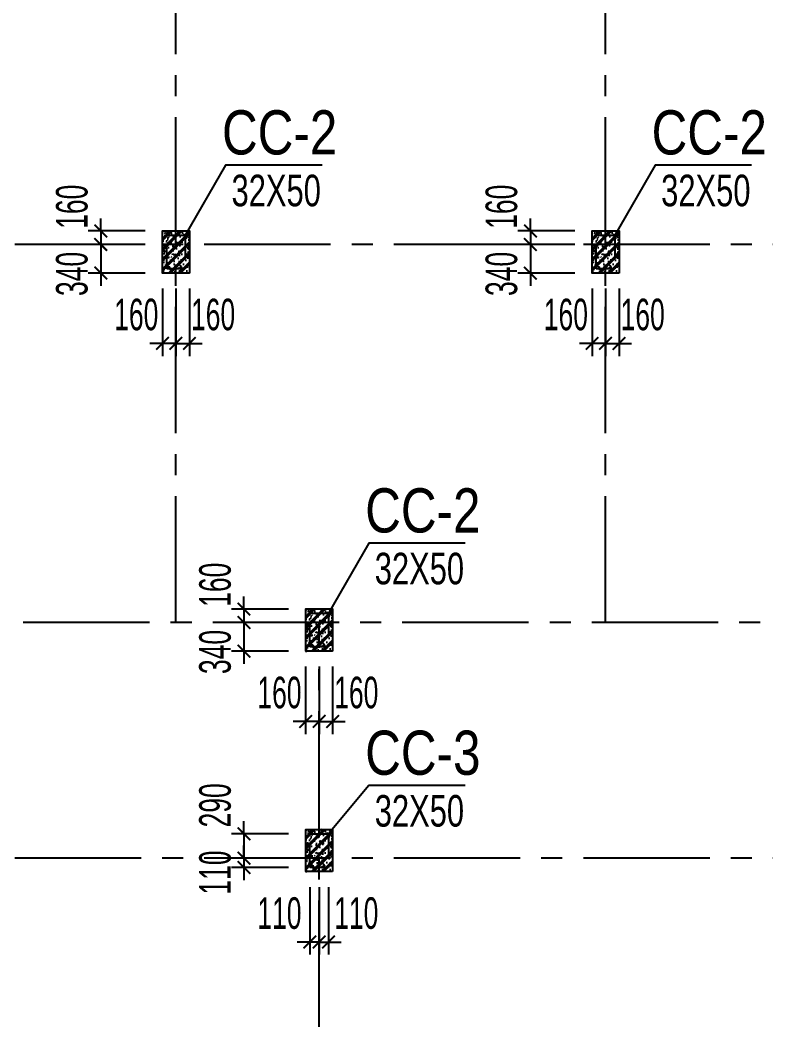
# Model space of a CAD drawing. Header units: millimetres. Extents: x 71 to 1994474, y -338610 to 1053.
# Drawn here: x 1920339 to 1929191, y -284265 to -272308 of the extents above; entities that cross this region are included whole.
import ezdxf
from ezdxf.enums import TextEntityAlignment as Align

# ---------------------------------------------------------------- set-up
doc = ezdxf.new("R2010")
doc.units = ezdxf.units.MM
doc.header["$LTSCALE"] = 1000
doc.header["$MEASUREMENT"] = 0
doc.header["$PDMODE"] = 3
doc.linetypes.add('CENTER2', pattern=[1.125, 0.75, -0.125, 0.125, -0.125])
doc.linetypes.add('HIDDEN', pattern=[0.375, 0.25, -0.125])
doc.layers.get('0').update_dxf_attribs({"linetype": 'CONTINUOUS'})
doc.layers.get('Defpoints').update_dxf_attribs({"linetype": 'CONTINUOUS'})
for name, color, linetype in [('CDC.01.AXIS', 160, 'CENTER2'), ('CDC.02.DIM', 1, 'CONTINUOUS'), ('CDC.04.HIDDEN', 8, 'HIDDEN'), ('CDC.06.TEXT', 2, 'CONTINUOUS'), ('CDC.09.COLUMN', 4, 'CONTINUOUS'), ('CDC.10.HATCH', 163, 'CONTINUOUS'), ('CDC.11.NOTE', 1, 'CONTINUOUS')]:
    doc.layers.add(name, color=color, linetype=linetype)
doc.styles.add('ARIAL', font='arial.ttf', dxfattribs={"width": 0.6})
doc.dimstyles.new('150', dxfattribs={"dimscale": 150, "dimtxt": 2.5, "dimasz": 1, "dimexe": 1, "dimexo": 0, "dimgap": 1, "dimtad": 1, "dimdec": 0, "dimdsep": 46, "dimtxsty": 'ARIAL', "dimblk": 'ARCHTICK', "dimcen": 1, "dimdle": 1, "dimclrd": 1, "dimclre": 1, "dimclrt": 2, "dimadec": 0, "dimazin": 0, "dimtfac": 0.00072, "dimtdec": 0, "dimtix": 1, "dimtmove": 2, "dimatfit": 3, "dimldrblk": 'ARCHTICK', "dimfxl": 1, "dimtolj": 1, "dimarcsym": 0})

# ---------------------------------------------------------------- blocks, each defined once
blk = doc.blocks.new('_ARCHTICK')
at = {"color": 0, "linetype": 'ByBlock', "const_width": 0.15}
blk.add_lwpolyline([(-0.5, -0.5), (0.5, 0.5)], dxfattribs=at)
blk = doc.blocks.new('*D227')
at = {"layer": 'CDC.02.DIM', "color": 1, "lineweight": -2, "transparency": 16777216}
for p, q in [((1923778, -282606), (1923778, -283407)), ((1923888, -282606), (1923888, -283407)), ((1923778, -283257), (1923628, -283257)), ((1923888, -283257), (1923778, -283257)), ((1923888, -283257), (1924038, -283257))]:
    blk.add_line(p, q, dxfattribs=at)
at = {"layer": 'Defpoints', "color": 0, "transparency": 16777216}
for p in [(1923778, -282606), (1923888, -282606), (1923778, -283257)]:
    blk.add_point(p, dxfattribs=at)
at = {"layer": 'CDC.02.DIM', "color": 1, "lineweight": -2, "transparency": 16777216, "xscale": 150, "yscale": 150, "zscale": 150}
blk.add_blockref('_ARCHTICK', (1923778, -283257), dxfattribs=at)
at = {"layer": 'CDC.02.DIM', "color": 1, "lineweight": -2, "transparency": 16777216, "xscale": 150, "yscale": 150, "zscale": 150, "rotation": 180}
blk.add_blockref('_ARCHTICK', (1923888, -283257), dxfattribs=at)
at = {"layer": 'CDC.02.DIM', "color": 2, "transparency": 16777216, "insert": (1923417, -282916), "char_height": 375, "attachment_point": 5, "style": 'ARIAL'}
blk.add_mtext('\\A1;110', dxfattribs=at)
blk = doc.blocks.new('*D228')
at = {"layer": 'CDC.02.DIM', "color": 1, "lineweight": -2, "transparency": 16777216}
for p, q in [((1923888, -282606), (1923888, -283407)), ((1923998, -282606), (1923998, -283407)), ((1923888, -283257), (1923738, -283257)), ((1923888, -283257), (1923998, -283257)), ((1923998, -283257), (1924148, -283257))]:
    blk.add_line(p, q, dxfattribs=at)
at = {"layer": 'Defpoints', "color": 0, "transparency": 16777216}
for p in [(1923888, -282606), (1923998, -282606), (1923998, -283257)]:
    blk.add_point(p, dxfattribs=at)
at = {"layer": 'CDC.02.DIM', "color": 1, "lineweight": -2, "transparency": 16777216, "xscale": 150, "yscale": 150, "zscale": 150}
blk.add_blockref('_ARCHTICK', (1923888, -283257), dxfattribs=at)
at = {"layer": 'CDC.02.DIM', "color": 1, "lineweight": -2, "transparency": 16777216, "xscale": 150, "yscale": 150, "zscale": 150, "rotation": 180}
blk.add_blockref('_ARCHTICK', (1923998, -283257), dxfattribs=at)
at = {"layer": 'CDC.02.DIM', "color": 2, "transparency": 16777216, "insert": (1924329, -282916), "char_height": 375, "attachment_point": 5, "style": 'ARIAL'}
blk.add_mtext('\\A1;110', dxfattribs=at)
blk = doc.blocks.new('*D229')
at = {"layer": 'CDC.02.DIM', "color": 1, "lineweight": -2, "transparency": 16777216}
for p, q in [((1922996, -281972), (1922996, -281822)), ((1923524, -281972), (1922846, -281972)), ((1922996, -281972), (1922996, -282262)), ((1923524, -282262), (1922846, -282262)), ((1922996, -282262), (1922996, -282412))]:
    blk.add_line(p, q, dxfattribs=at)
at = {"layer": 'Defpoints', "color": 0, "transparency": 16777216}
for p in [(1923524, -281972), (1922996, -282262), (1923524, -282262)]:
    blk.add_point(p, dxfattribs=at)
at = {"layer": 'CDC.02.DIM', "color": 1, "lineweight": -2, "transparency": 16777216, "xscale": 150, "yscale": 150, "zscale": 150}
for p, rotation in [((1922996, -281972), 270), ((1922996, -282262), 90)]:
    blk.add_blockref('_ARCHTICK', p, dxfattribs=dict(at, rotation=rotation))
at = {"layer": 'CDC.02.DIM', "color": 2, "transparency": 16777216, "insert": (1922654, -281634), "char_height": 375, "attachment_point": 5, "rotation": 90, "style": 'ARIAL'}
blk.add_mtext('\\A1;290', dxfattribs=at)
blk = doc.blocks.new('*D230')
at = {"layer": 'CDC.02.DIM', "color": 1, "lineweight": -2, "transparency": 16777216}
for p, q in [((1922996, -282262), (1922996, -282112)), ((1923524, -282262), (1922846, -282262)), ((1922996, -282262), (1922996, -282372)), ((1923524, -282372), (1922846, -282372)), ((1922996, -282372), (1922996, -282522))]:
    blk.add_line(p, q, dxfattribs=at)
at = {"layer": 'Defpoints', "color": 0, "transparency": 16777216}
for p in [(1923524, -282262), (1922996, -282372), (1923524, -282372)]:
    blk.add_point(p, dxfattribs=at)
at = {"layer": 'CDC.02.DIM', "color": 1, "lineweight": -2, "transparency": 16777216, "xscale": 150, "yscale": 150, "zscale": 150}
for p, rotation in [((1922996, -282262), 270), ((1922996, -282372), 90)]:
    blk.add_blockref('_ARCHTICK', p, dxfattribs=dict(at, rotation=rotation))
at = {"layer": 'CDC.02.DIM', "color": 2, "transparency": 16777216, "insert": (1922654, -282432), "char_height": 375, "attachment_point": 5, "rotation": 90, "style": 'ARIAL'}
blk.add_mtext('\\A1;110', dxfattribs=at)
blk = doc.blocks.new('*D337')
at = {"layer": 'CDC.02.DIM', "color": 1, "lineweight": -2, "transparency": 16777216}
for p, q in [((1922028, -275496), (1922028, -276297)), ((1922188, -275496), (1922188, -276297)), ((1922028, -276147), (1921878, -276147)), ((1922188, -276147), (1922028, -276147)), ((1922188, -276147), (1922338, -276147))]:
    blk.add_line(p, q, dxfattribs=at)
at = {"layer": 'Defpoints', "color": 0, "transparency": 16777216}
for p in [(1922028, -275496), (1922188, -275496), (1922028, -276147)]:
    blk.add_point(p, dxfattribs=at)
at = {"layer": 'CDC.02.DIM', "color": 1, "lineweight": -2, "transparency": 16777216, "xscale": 150, "yscale": 150, "zscale": 150}
blk.add_blockref('_ARCHTICK', (1922028, -276147), dxfattribs=at)
at = {"layer": 'CDC.02.DIM', "color": 1, "lineweight": -2, "transparency": 16777216, "xscale": 150, "yscale": 150, "zscale": 150, "rotation": 180}
blk.add_blockref('_ARCHTICK', (1922188, -276147), dxfattribs=at)
at = {"layer": 'CDC.02.DIM', "color": 2, "transparency": 16777216, "insert": (1921717, -275806), "char_height": 375, "attachment_point": 5, "style": 'ARIAL'}
blk.add_mtext('\\A1;160', dxfattribs=at)
blk = doc.blocks.new('*D338')
at = {"layer": 'CDC.02.DIM', "color": 1, "lineweight": -2, "transparency": 16777216}
for p, q in [((1922188, -275496), (1922188, -276297)), ((1922348, -275496), (1922348, -276297)), ((1922188, -276147), (1922038, -276147)), ((1922188, -276147), (1922348, -276147)), ((1922348, -276147), (1922498, -276147))]:
    blk.add_line(p, q, dxfattribs=at)
at = {"layer": 'Defpoints', "color": 0, "transparency": 16777216}
for p in [(1922188, -275496), (1922348, -275496), (1922348, -276147)]:
    blk.add_point(p, dxfattribs=at)
at = {"layer": 'CDC.02.DIM', "color": 1, "lineweight": -2, "transparency": 16777216, "xscale": 150, "yscale": 150, "zscale": 150}
blk.add_blockref('_ARCHTICK', (1922188, -276147), dxfattribs=at)
at = {"layer": 'CDC.02.DIM', "color": 1, "lineweight": -2, "transparency": 16777216, "xscale": 150, "yscale": 150, "zscale": 150, "rotation": 180}
blk.add_blockref('_ARCHTICK', (1922348, -276147), dxfattribs=at)
at = {"layer": 'CDC.02.DIM', "color": 2, "transparency": 16777216, "insert": (1922629, -275806), "char_height": 375, "attachment_point": 5, "style": 'ARIAL'}
blk.add_mtext('\\A1;160', dxfattribs=at)
blk = doc.blocks.new('*D339')
at = {"layer": 'CDC.02.DIM', "color": 1, "lineweight": -2, "transparency": 16777216}
for p, q in [((1921296, -274812), (1921296, -274662)), ((1921824, -274812), (1921146, -274812)), ((1921296, -274812), (1921296, -274972)), ((1921824, -274972), (1921146, -274972)), ((1921296, -274972), (1921296, -275122))]:
    blk.add_line(p, q, dxfattribs=at)
at = {"layer": 'Defpoints', "color": 0, "transparency": 16777216}
for p in [(1921824, -274812), (1921296, -274972), (1921824, -274972)]:
    blk.add_point(p, dxfattribs=at)
at = {"layer": 'CDC.02.DIM', "color": 1, "lineweight": -2, "transparency": 16777216, "xscale": 150, "yscale": 150, "zscale": 150}
for p, rotation in [((1921296, -274812), 270), ((1921296, -274972), 90)]:
    blk.add_blockref('_ARCHTICK', p, dxfattribs=dict(at, rotation=rotation))
at = {"layer": 'CDC.02.DIM', "color": 2, "transparency": 16777216, "insert": (1920954, -274524), "char_height": 375, "attachment_point": 5, "rotation": 90, "style": 'ARIAL'}
blk.add_mtext('\\A1;160', dxfattribs=at)
blk = doc.blocks.new('*D340')
at = {"layer": 'CDC.02.DIM', "color": 1, "lineweight": -2, "transparency": 16777216}
for p, q in [((1921296, -274822), (1921296, -275462)), ((1921824, -274972), (1921146, -274972)), ((1921824, -275312), (1921146, -275312))]:
    blk.add_line(p, q, dxfattribs=at)
at = {"layer": 'Defpoints', "color": 0, "transparency": 16777216}
for p in [(1921824, -274972), (1921296, -275312), (1921824, -275312)]:
    blk.add_point(p, dxfattribs=at)
at = {"layer": 'CDC.02.DIM', "color": 1, "lineweight": -2, "transparency": 16777216, "xscale": 150, "yscale": 150, "zscale": 150}
for p, rotation in [((1921296, -274972), 90), ((1921296, -275312), 270)]:
    blk.add_blockref('_ARCHTICK', p, dxfattribs=dict(at, rotation=rotation))
at = {"layer": 'CDC.02.DIM', "color": 2, "transparency": 16777216, "insert": (1920954, -275322), "char_height": 375, "attachment_point": 5, "rotation": 90, "style": 'ARIAL'}
blk.add_mtext('\\A1;340', dxfattribs=at)
blk = doc.blocks.new('*D357')
at = {"layer": 'CDC.02.DIM', "color": 1, "lineweight": -2, "transparency": 16777216}
for p, q in [((1927128, -275496), (1927128, -276297)), ((1927288, -275496), (1927288, -276297)), ((1927128, -276147), (1926978, -276147)), ((1927288, -276147), (1927128, -276147)), ((1927288, -276147), (1927438, -276147))]:
    blk.add_line(p, q, dxfattribs=at)
at = {"layer": 'Defpoints', "color": 0, "transparency": 16777216}
for p in [(1927128, -275496), (1927288, -275496), (1927128, -276147)]:
    blk.add_point(p, dxfattribs=at)
at = {"layer": 'CDC.02.DIM', "color": 1, "lineweight": -2, "transparency": 16777216, "xscale": 150, "yscale": 150, "zscale": 150}
blk.add_blockref('_ARCHTICK', (1927128, -276147), dxfattribs=at)
at = {"layer": 'CDC.02.DIM', "color": 1, "lineweight": -2, "transparency": 16777216, "xscale": 150, "yscale": 150, "zscale": 150, "rotation": 180}
blk.add_blockref('_ARCHTICK', (1927288, -276147), dxfattribs=at)
at = {"layer": 'CDC.02.DIM', "color": 2, "transparency": 16777216, "insert": (1926817, -275806), "char_height": 375, "attachment_point": 5, "style": 'ARIAL'}
blk.add_mtext('\\A1;160', dxfattribs=at)
blk = doc.blocks.new('*D358')
at = {"layer": 'CDC.02.DIM', "color": 1, "lineweight": -2, "transparency": 16777216}
for p, q in [((1927288, -275496), (1927288, -276297)), ((1927448, -275496), (1927448, -276297)), ((1927288, -276147), (1927138, -276147)), ((1927288, -276147), (1927448, -276147)), ((1927448, -276147), (1927598, -276147))]:
    blk.add_line(p, q, dxfattribs=at)
at = {"layer": 'Defpoints', "color": 0, "transparency": 16777216}
for p in [(1927288, -275496), (1927448, -275496), (1927448, -276147)]:
    blk.add_point(p, dxfattribs=at)
at = {"layer": 'CDC.02.DIM', "color": 1, "lineweight": -2, "transparency": 16777216, "xscale": 150, "yscale": 150, "zscale": 150}
blk.add_blockref('_ARCHTICK', (1927288, -276147), dxfattribs=at)
at = {"layer": 'CDC.02.DIM', "color": 1, "lineweight": -2, "transparency": 16777216, "xscale": 150, "yscale": 150, "zscale": 150, "rotation": 180}
blk.add_blockref('_ARCHTICK', (1927448, -276147), dxfattribs=at)
at = {"layer": 'CDC.02.DIM', "color": 2, "transparency": 16777216, "insert": (1927729, -275806), "char_height": 375, "attachment_point": 5, "style": 'ARIAL'}
blk.add_mtext('\\A1;160', dxfattribs=at)
blk = doc.blocks.new('*D359')
at = {"layer": 'CDC.02.DIM', "color": 1, "lineweight": -2, "transparency": 16777216}
for p, q in [((1926396, -274812), (1926396, -274662)), ((1926924, -274812), (1926246, -274812)), ((1926396, -274812), (1926396, -274972)), ((1926924, -274972), (1926246, -274972)), ((1926396, -274972), (1926396, -275122))]:
    blk.add_line(p, q, dxfattribs=at)
at = {"layer": 'Defpoints', "color": 0, "transparency": 16777216}
for p in [(1926924, -274812), (1926396, -274972), (1926924, -274972)]:
    blk.add_point(p, dxfattribs=at)
at = {"layer": 'CDC.02.DIM', "color": 1, "lineweight": -2, "transparency": 16777216, "xscale": 150, "yscale": 150, "zscale": 150}
for p, rotation in [((1926396, -274812), 270), ((1926396, -274972), 90)]:
    blk.add_blockref('_ARCHTICK', p, dxfattribs=dict(at, rotation=rotation))
at = {"layer": 'CDC.02.DIM', "color": 2, "transparency": 16777216, "insert": (1926054, -274524), "char_height": 375, "attachment_point": 5, "rotation": 90, "style": 'ARIAL'}
blk.add_mtext('\\A1;160', dxfattribs=at)
blk = doc.blocks.new('*D360')
at = {"layer": 'CDC.02.DIM', "color": 1, "lineweight": -2, "transparency": 16777216}
for p, q in [((1926396, -274822), (1926396, -275462)), ((1926924, -274972), (1926246, -274972)), ((1926924, -275312), (1926246, -275312))]:
    blk.add_line(p, q, dxfattribs=at)
at = {"layer": 'Defpoints', "color": 0, "transparency": 16777216}
for p in [(1926924, -274972), (1926396, -275312), (1926924, -275312)]:
    blk.add_point(p, dxfattribs=at)
at = {"layer": 'CDC.02.DIM', "color": 1, "lineweight": -2, "transparency": 16777216, "xscale": 150, "yscale": 150, "zscale": 150}
for p, rotation in [((1926396, -274972), 90), ((1926396, -275312), 270)]:
    blk.add_blockref('_ARCHTICK', p, dxfattribs=dict(at, rotation=rotation))
at = {"layer": 'CDC.02.DIM', "color": 2, "transparency": 16777216, "insert": (1926054, -275322), "char_height": 375, "attachment_point": 5, "rotation": 90, "style": 'ARIAL'}
blk.add_mtext('\\A1;340', dxfattribs=at)
blk = doc.blocks.new('*D377')
at = {"layer": 'CDC.02.DIM', "color": 1, "lineweight": -2, "transparency": 16777216}
for p, q in [((1923728, -279986), (1923728, -280787)), ((1923888, -279986), (1923888, -280787)), ((1923728, -280637), (1923578, -280637)), ((1923888, -280637), (1923728, -280637)), ((1923888, -280637), (1924038, -280637))]:
    blk.add_line(p, q, dxfattribs=at)
at = {"layer": 'Defpoints', "color": 0, "transparency": 16777216}
for p in [(1923728, -279986), (1923888, -279986), (1923728, -280637)]:
    blk.add_point(p, dxfattribs=at)
at = {"layer": 'CDC.02.DIM', "color": 1, "lineweight": -2, "transparency": 16777216, "xscale": 150, "yscale": 150, "zscale": 150}
blk.add_blockref('_ARCHTICK', (1923728, -280637), dxfattribs=at)
at = {"layer": 'CDC.02.DIM', "color": 1, "lineweight": -2, "transparency": 16777216, "xscale": 150, "yscale": 150, "zscale": 150, "rotation": 180}
blk.add_blockref('_ARCHTICK', (1923888, -280637), dxfattribs=at)
at = {"layer": 'CDC.02.DIM', "color": 2, "transparency": 16777216, "insert": (1923417, -280296), "char_height": 375, "attachment_point": 5, "style": 'ARIAL'}
blk.add_mtext('\\A1;160', dxfattribs=at)
blk = doc.blocks.new('*D378')
at = {"layer": 'CDC.02.DIM', "color": 1, "lineweight": -2, "transparency": 16777216}
for p, q in [((1923888, -279986), (1923888, -280787)), ((1924048, -279986), (1924048, -280787)), ((1923888, -280637), (1923738, -280637)), ((1923888, -280637), (1924048, -280637)), ((1924048, -280637), (1924198, -280637))]:
    blk.add_line(p, q, dxfattribs=at)
at = {"layer": 'Defpoints', "color": 0, "transparency": 16777216}
for p in [(1923888, -279986), (1924048, -279986), (1924048, -280637)]:
    blk.add_point(p, dxfattribs=at)
at = {"layer": 'CDC.02.DIM', "color": 1, "lineweight": -2, "transparency": 16777216, "xscale": 150, "yscale": 150, "zscale": 150}
blk.add_blockref('_ARCHTICK', (1923888, -280637), dxfattribs=at)
at = {"layer": 'CDC.02.DIM', "color": 1, "lineweight": -2, "transparency": 16777216, "xscale": 150, "yscale": 150, "zscale": 150, "rotation": 180}
blk.add_blockref('_ARCHTICK', (1924048, -280637), dxfattribs=at)
at = {"layer": 'CDC.02.DIM', "color": 2, "transparency": 16777216, "insert": (1924329, -280296), "char_height": 375, "attachment_point": 5, "style": 'ARIAL'}
blk.add_mtext('\\A1;160', dxfattribs=at)
blk = doc.blocks.new('*D379')
at = {"layer": 'CDC.02.DIM', "color": 1, "lineweight": -2, "transparency": 16777216}
for p, q in [((1922996, -279302), (1922996, -279152)), ((1923524, -279302), (1922846, -279302)), ((1922996, -279302), (1922996, -279462)), ((1923524, -279462), (1922846, -279462)), ((1922996, -279462), (1922996, -279612))]:
    blk.add_line(p, q, dxfattribs=at)
at = {"layer": 'Defpoints', "color": 0, "transparency": 16777216}
for p in [(1923524, -279302), (1922996, -279462), (1923524, -279462)]:
    blk.add_point(p, dxfattribs=at)
at = {"layer": 'CDC.02.DIM', "color": 1, "lineweight": -2, "transparency": 16777216, "xscale": 150, "yscale": 150, "zscale": 150}
for p, rotation in [((1922996, -279302), 270), ((1922996, -279462), 90)]:
    blk.add_blockref('_ARCHTICK', p, dxfattribs=dict(at, rotation=rotation))
at = {"layer": 'CDC.02.DIM', "color": 2, "transparency": 16777216, "insert": (1922654, -279014), "char_height": 375, "attachment_point": 5, "rotation": 90, "style": 'ARIAL'}
blk.add_mtext('\\A1;160', dxfattribs=at)
blk = doc.blocks.new('*D380')
at = {"layer": 'CDC.02.DIM', "color": 1, "lineweight": -2, "transparency": 16777216}
for p, q in [((1922996, -279312), (1922996, -279952)), ((1923524, -279462), (1922846, -279462)), ((1923524, -279802), (1922846, -279802))]:
    blk.add_line(p, q, dxfattribs=at)
at = {"layer": 'Defpoints', "color": 0, "transparency": 16777216}
for p in [(1923524, -279462), (1922996, -279802), (1923524, -279802)]:
    blk.add_point(p, dxfattribs=at)
at = {"layer": 'CDC.02.DIM', "color": 1, "lineweight": -2, "transparency": 16777216, "xscale": 150, "yscale": 150, "zscale": 150}
for p, rotation in [((1922996, -279462), 90), ((1922996, -279802), 270)]:
    blk.add_blockref('_ARCHTICK', p, dxfattribs=dict(at, rotation=rotation))
at = {"layer": 'CDC.02.DIM', "color": 2, "transparency": 16777216, "insert": (1922654, -279812), "char_height": 375, "attachment_point": 5, "rotation": 90, "style": 'ARIAL'}
blk.add_mtext('\\A1;340', dxfattribs=at)

msp = doc.modelspace()

# ---------------------------------------------------------------- hatches: boundary and pattern name
at = {"layer": 'CDC.10.HATCH'}
h = msp.add_hatch(dxfattribs=at)
h.set_pattern_fill('1BETONG2-BOP', color=256, scale=20, angle=90, style=0, pattern_type=2)
h.set_pattern_definition([(140, (36650.63, -431109.23), (12.550427, 143.4520365), [15, -165]), (85, (36650.63, -431109.23), (-150.438427, -27.750267), [12, -132]), (190.4514, (36651.67, -431097.28), (-137.887908, 115.701876), [12.748038, -140.228422]), (136.1842, (36610.63, -431109.23), (33.103803, 213.44821), [22.5, -247.5]), (186.6356, (36613.39, -431091.45), (-194.823574, 186.93254), [19.122058, -210.3426]), (81.1842, (36610.63, -431109.23), (-194.82372, 186.93239), [18, -198]), (111, (36620.63, -431089.23), (80.523778, 119.3814104), [15, -165]), (316, (36620.63, -431089.23), (73.107962, 134.376424), [12, -132]), (161.4514, (36627.34, -431079.28), (-64.506099, 168.044526), [12.748038, -140.228422]), (157.5, (36650.627, -431109.233), (-58.8748924, -31.1832367), [0, -130.4, 0, -134, 0, -132.5]), (94.5, (36650.63, -431109.23), (-76.0206377, 56.6701848), [0, -76.4, 0, -127.4, 0, -50.5]), (57.5, (36650.627, -431153.833), (4.5109743, 106.7644872), [0, -50, 0, -156, 0, -207]), (47.5, (36650.63, -431173.83), (-20.0209965, 116.637234), [0, -65, 0, -103.6, 0, -147]), (45, (36650.63, -431109.23), (-60.1040764, 60.1040764), []), (45, (36626.13, -431109.23), (-60.1040764, 60.1040764), [])])
h.paths.add_polyline_path([(1922348.4, -274811.5), (1922028.4, -274811.5), (1922028.4, -275311.5), (1922348.4, -275311.5)])
h = msp.add_hatch(dxfattribs=at)
h.set_pattern_fill('1BETONG2-BOP', color=256, scale=20, angle=90, style=0, pattern_type=2)
h.set_pattern_definition([(140, (41750.63, -431109.23), (12.550427, 143.4520365), [15, -165]), (85, (41750.63, -431109.23), (-150.438427, -27.750267), [12, -132]), (190.4514, (41751.67, -431097.28), (-137.887908, 115.701876), [12.748038, -140.228422]), (136.1842, (41710.63, -431109.23), (33.103803, 213.44821), [22.5, -247.5]), (186.6356, (41713.39, -431091.45), (-194.823574, 186.93254), [19.122058, -210.3426]), (81.1842, (41710.63, -431109.23), (-194.82372, 186.93239), [18, -198]), (111, (41720.63, -431089.23), (80.523778, 119.3814104), [15, -165]), (316, (41720.63, -431089.23), (73.107962, 134.376424), [12, -132]), (161.4514, (41727.34, -431079.28), (-64.506099, 168.044526), [12.748038, -140.228422]), (157.5, (41750.627, -431109.233), (-58.8748924, -31.1832367), [0, -130.4, 0, -134, 0, -132.5]), (94.5, (41750.63, -431109.23), (-76.0206377, 56.6701848), [0, -76.4, 0, -127.4, 0, -50.5]), (57.5, (41750.627, -431153.833), (4.5109743, 106.7644872), [0, -50, 0, -156, 0, -207]), (47.5, (41750.63, -431173.83), (-20.0209965, 116.637234), [0, -65, 0, -103.6, 0, -147]), (45, (41750.63, -431109.23), (-60.1040764, 60.1040764), []), (45, (41726.13, -431109.23), (-60.1040764, 60.1040764), [])])
h.paths.add_polyline_path([(1927448.4, -274811.5), (1927128.4, -274811.5), (1927128.4, -275311.5), (1927448.4, -275311.5)])
h = msp.add_hatch(dxfattribs=at)
h.set_pattern_fill('1BETONG2-BOP', color=256, scale=20, angle=90, style=0, pattern_type=2)
h.set_pattern_definition([(140, (38350.63, -435599.23), (12.550427, 143.4520365), [15, -165]), (85, (38350.63, -435599.23), (-150.438427, -27.750267), [12, -132]), (190.4514, (38351.67, -435587.28), (-137.887908, 115.701876), [12.748038, -140.228422]), (136.1842, (38310.63, -435599.23), (33.103803, 213.44821), [22.5, -247.5]), (186.6356, (38313.39, -435581.45), (-194.823574, 186.93254), [19.122058, -210.3426]), (81.1842, (38310.63, -435599.23), (-194.82372, 186.93239), [18, -198]), (111, (38320.63, -435579.23), (80.523778, 119.3814104), [15, -165]), (316, (38320.63, -435579.23), (73.107962, 134.376424), [12, -132]), (161.4514, (38327.34, -435569.28), (-64.506099, 168.044526), [12.748038, -140.228422]), (157.5, (38350.627, -435599.233), (-58.8748924, -31.1832367), [0, -130.4, 0, -134, 0, -132.5]), (94.5, (38350.63, -435599.23), (-76.0206377, 56.6701848), [0, -76.4, 0, -127.4, 0, -50.5]), (57.5, (38350.627, -435643.833), (4.5109743, 106.7644872), [0, -50, 0, -156, 0, -207]), (47.5, (38350.63, -435663.83), (-20.0209965, 116.637234), [0, -65, 0, -103.6, 0, -147]), (45, (38350.63, -435599.23), (-60.1040764, 60.1040764), []), (45, (38326.13, -435599.23), (-60.1040764, 60.1040764), [])])
h.paths.add_polyline_path([(1924048.4, -279301.5), (1923728.4, -279301.5), (1923728.4, -279801.5), (1924048.4, -279801.5)])
h = msp.add_hatch(dxfattribs=at)
h.set_pattern_fill('1BETONG2-BOP', color=256, scale=20, angle=90, style=0, pattern_type=2)
h.set_pattern_definition([(140, (38350.63, -438219.23), (12.550427, 143.4520365), [15, -165]), (85, (38350.63, -438219.23), (-150.438427, -27.750267), [12, -132]), (190.4514, (38351.67, -438207.28), (-137.887908, 115.701876), [12.748038, -140.228422]), (136.1842, (38310.63, -438219.23), (33.103803, 213.44821), [22.5, -247.5]), (186.6356, (38313.39, -438201.45), (-194.823574, 186.93254), [19.122058, -210.3426]), (81.1842, (38310.63, -438219.23), (-194.82372, 186.93239), [18, -198]), (111, (38320.63, -438199.23), (80.523778, 119.3814104), [15, -165]), (316, (38320.63, -438199.23), (73.107962, 134.376424), [12, -132]), (161.4514, (38327.34, -438189.28), (-64.506099, 168.044526), [12.748038, -140.228422]), (157.5, (38350.627, -438219.233), (-58.8748924, -31.1832367), [0, -130.4, 0, -134, 0, -132.5]), (94.5, (38350.63, -438219.23), (-76.0206377, 56.6701848), [0, -76.4, 0, -127.4, 0, -50.5]), (57.5, (38350.627, -438263.833), (4.5109743, 106.7644872), [0, -50, 0, -156, 0, -207]), (47.5, (38350.63, -438283.83), (-20.0209965, 116.637234), [0, -65, 0, -103.6, 0, -147]), (45, (38350.63, -438219.23), (-60.1040764, 60.1040764), []), (45, (38326.13, -438219.23), (-60.1040764, 60.1040764), [])])
h.paths.add_polyline_path([(1924048.4, -281921.5), (1923728.4, -281921.5), (1923728.4, -282421.5), (1924048.4, -282421.5)])

# ---------------------------------------------------------------- linework, layer by layer
at = {"layer": 'CDC.01.AXIS', "ltscale": 2}
for p, q in [((1922188.4, -279461.5), (1922188.4, -259060.6)), ((1927288.4, -279461.5), (1927288.4, -259060.6)), ((1939774.9, -274971.5), (1887618, -274971.5)), ((1939874.9, -279461.5), (1887718, -279461.5)), ((1923888.4, -284264.9), (1923888.4, -279461.5)), ((1939774.9, -282261.5), (1887618, -282261.5))]:
    msp.add_line(p, q, dxfattribs=at)
at = {"layer": 'CDC.04.HIDDEN'}
for points in [[(1922298.4, -275261.5), (1922078.4, -275261.5), (1922078.4, -274861.5), (1922298.4, -274861.5)], [(1927398.4, -275261.5), (1927178.4, -275261.5), (1927178.4, -274861.5), (1927398.4, -274861.5)], [(1923998.4, -279751.5), (1923778.4, -279751.5), (1923778.4, -279351.5), (1923998.4, -279351.5)], [(1923998.4, -282371.5), (1923778.4, -282371.5), (1923778.4, -281971.5), (1923998.4, -281971.5)]]:
    msp.add_lwpolyline(points, close=True, dxfattribs=at)
at = {"layer": 'CDC.09.COLUMN'}
for points in [[(1922348.4, -275311.5), (1922028.4, -275311.5), (1922028.4, -274811.5), (1922348.4, -274811.5)], [(1927448.4, -275311.5), (1927128.4, -275311.5), (1927128.4, -274811.5), (1927448.4, -274811.5)], [(1924048.4, -279801.5), (1923728.4, -279801.5), (1923728.4, -279301.5), (1924048.4, -279301.5)], [(1924048.4, -282421.5), (1923728.4, -282421.5), (1923728.4, -281921.5), (1924048.4, -281921.5)]]:
    msp.add_lwpolyline(points, close=True, dxfattribs=at)
at = {"layer": 'CDC.11.NOTE'}
for points in [[(1923922.4, -274030.9), (1922778, -274030.9), (1922298.4, -274861.5)], [(1929022.4, -274030.9), (1927878, -274030.9), (1927398.4, -274861.5)], [(1925622.4, -278520.9), (1924478, -278520.9), (1923998.4, -279351.5)], [(1925622.4, -281398.9), (1924478, -281398.9), (1923998.4, -281971.5)]]:
    msp.add_lwpolyline(points, dxfattribs=at)

# ---------------------------------------------------------------- texts
at = {"layer": 'CDC.06.TEXT', "style": 'ARIAL'}
for s, height, width, p in [('CC-2', 525, 0.8, (1923419.3, -273640.8)), ('CC-2', 525, 0.8, (1928519.3, -273640.8)), ('32X50', 375, 0.7, (1923378.5, -274331)), ('32X50', 375, 0.7, (1928478.5, -274331)), ('CC-2', 525, 0.8, (1925119.3, -278130.8)), ('32X50', 375, 0.7, (1925078.5, -278821)), ('CC-3', 525, 0.8, (1925119.3, -281008.8)), ('32X50', 375, 0.7, (1925078.5, -281699))]:
    msp.add_text(s, height=height, dxfattribs=dict(at, width=width)).set_placement(p, align=Align.MIDDLE_CENTER)

# ---------------------------------------------------------------- dimensions: what is measured, and where the dimension line sits
at = {"layer": 'CDC.02.DIM'}
for base, p1, p2, picture, middle in [((1921295.5, -274971.5), (1921824.3, -274811.5), (1921824.3, -274971.5), '*D339', (1920954.1, -274523.7)), ((1926395.5, -274971.5), (1926924.3, -274811.5), (1926924.3, -274971.5), '*D359', (1926054.1, -274523.7)), ((1921295.5, -275311.5), (1921824.3, -274971.5), (1921824.3, -275311.5), '*D340', (1920954.1, -275321.5)), ((1926395.5, -275311.5), (1926924.3, -274971.5), (1926924.3, -275311.5), '*D360', (1926054.1, -275321.5)), ((1922995.5, -279461.5), (1923524.3, -279301.5), (1923524.3, -279461.5), '*D379', (1922654.1, -279013.7)), ((1922995.5, -279801.5), (1923524.3, -279461.5), (1923524.3, -279801.5), '*D380', (1922654.1, -279811.5)), ((1922995.5, -282261.5), (1923524.3, -281971.5), (1923524.3, -282261.5), '*D229', (1922654.1, -281633.7)), ((1922995.5, -282371.5), (1923524.3, -282261.5), (1923524.3, -282371.5), '*D230', (1922654.1, -282431.5))]:
    dim = msp.add_linear_dim(base=base, p1=p1, p2=p2, angle=90, dimstyle='150', dxfattribs=at)
    dim.commit()
    dim.dimension.update_dxf_attribs({"geometry": picture, "text_midpoint": middle, "dimtype": 160})
for base, p1, p2, picture, middle in [((1922028.4, -276147), (1922188.4, -275495.9), (1922028.4, -275495.9), '*D337', (1921716.9, -275805.5)), ((1922348.4, -276147), (1922188.4, -275495.9), (1922348.4, -275495.9), '*D338', (1922629.3, -275805.5)), ((1927128.4, -276147), (1927288.4, -275495.9), (1927128.4, -275495.9), '*D357', (1926816.9, -275805.5)), ((1927448.4, -276147), (1927288.4, -275495.9), (1927448.4, -275495.9), '*D358', (1927729.3, -275805.5)), ((1923728.4, -280637), (1923888.4, -279985.9), (1923728.4, -279985.9), '*D377', (1923416.9, -280295.5)), ((1924048.4, -280637), (1923888.4, -279985.9), (1924048.4, -279985.9), '*D378', (1924329.3, -280295.5)), ((1923778.4, -283257), (1923888.4, -282605.9), (1923778.4, -282605.9), '*D227', (1923416.9, -282915.5)), ((1923998.4, -283257), (1923888.4, -282605.9), (1923998.4, -282605.9), '*D228', (1924329.3, -282915.5))]:
    dim = msp.add_linear_dim(base=base, p1=p1, p2=p2, dimstyle='150', dxfattribs=at)
    dim.commit()
    dim.dimension.update_dxf_attribs({"geometry": picture, "text_midpoint": middle, "dimtype": 160})

doc.saveas('drawing.dxf')
